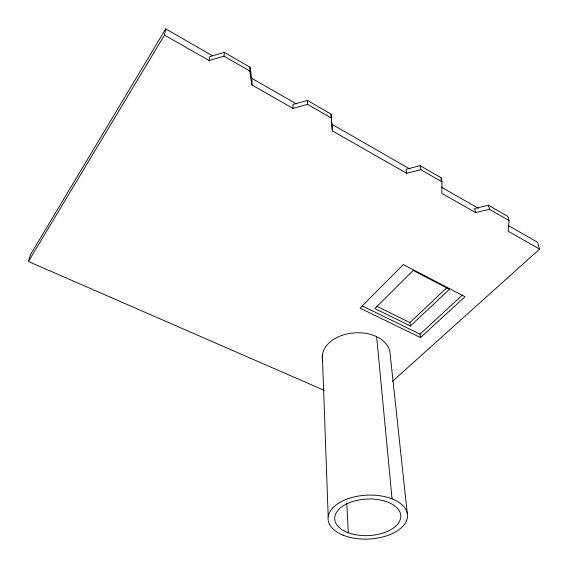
<?xml version="1.0" encoding="UTF-8"?>
<svg xmlns="http://www.w3.org/2000/svg" width="568" height="568" viewBox="0 0 568 568"><rect width="100%" height="100%" fill="white"/><g stroke="black" fill="none" stroke-linecap="round" stroke-linejoin="round"><path stroke-width="0.85" d="M441.144 180.489L441.187 177.855L420.164 165.693L406.092 169.271L406.716 173.297L420.86 169.704L441.982 181.888L441.797 193.312L475.601 212.595L489.453 209.272L509.056 220.583L508.175 231.183L539.6 249.118L392.452 381.348M406.716 173.297L332.372 130.874L331.293 118.037L307.536 104.334L292.939 108.374L251.887 84.951L252.093 81.096L250.012 67.209L224.367 52.362L209.556 56.743L209.102 60.535L164.471 35.074L165.678 28.89L212.553 55.792M251.887 84.951L249.792 71.028L250.012 67.209M249.792 71.028L223.998 56.147L224.367 52.362M324.385 390.436L28.4 261.486L30.459 254.663L165.678 28.89M28.4 261.486L164.471 35.074M410.387 325.975L449.416 289.318L413.177 270.453L374.845 308.559L410.387 325.975L409.933 322.56L446.888 287.706M420.505 337.569L465.022 296.716L403.259 264.546L360.084 308.168L420.505 337.569L420.015 334.126L462.38 295.076M209.102 60.535L223.998 56.147M332.372 130.874L331.059 114.111L307.43 100.437L292.918 104.469L292.939 108.374M509.056 220.583L507.948 216.5L488.437 205.204L474.656 208.527L475.601 212.595M362.185 305.889L420.015 334.126M376.875 306.301L409.933 322.56M250.971 77.837L296.304 103.852M331.648 124.129L410.025 169.101M441.528 187.184L478.405 208.342M508.374 225.539L537.569 242.295L539.6 249.118M488.437 205.204L489.453 209.272M441.187 177.855L441.982 181.888M420.164 165.693L420.86 169.704M407.242 513.287L389.875 351.67A33.995 22.997 -3.8 0 0 351.003 333.238A33.995 22.997 -3.8 0 0 322.787 361.099M376.641 336.696L392.055 498.917M331.059 114.111L331.293 118.037M346.792 503.589L348.354 532.784M322.354 355.121L328.19 516.539M307.43 100.437L307.536 104.334M347.318 532.386A33.079 18.268 -2.7 0 0 400.468 518.832A33.079 18.268 -2.7 0 0 355.454 500.763A33.079 18.268 -2.7 0 0 347.318 532.386M343.058 535.155A39.76 21.96 -2.8 0 0 407.071 519.045A39.76 21.96 -2.8 0 0 353.189 497.163A39.76 21.96 -2.8 0 0 343.058 535.155"/></g></svg>
